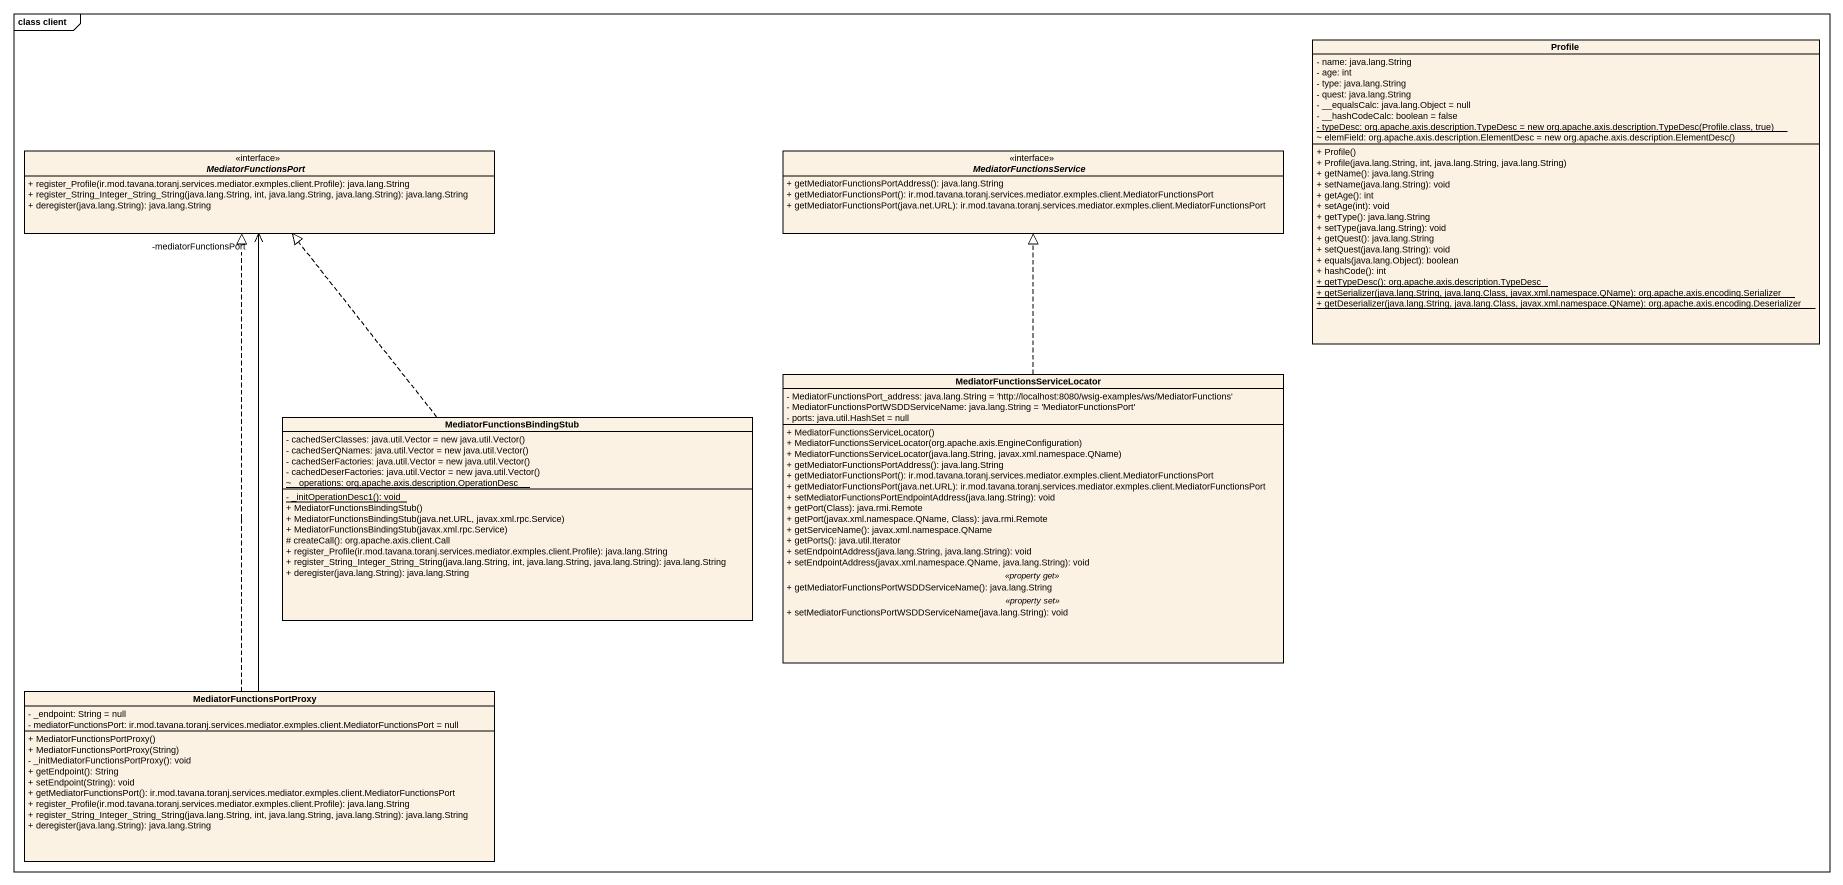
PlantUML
@startuml
mainframe class client
hide circle
hide empty members
skinparam classAttributeIconSize 0
class Profile {
  - name: java.lang.String
  - age: int
  - type: java.lang.String
  - quest: java.lang.String
  - __equalsCalc: java.lang.Object = null
  - __hashCodeCalc: boolean = false
  {static} {field} - typeDesc: org.apache.axis.description.TypeDesc = new org.apache.axis.description.TypeDesc(Profile.class, true)
  {field} ~ elemField: org.apache.axis.description.ElementDesc = new org.apache.axis.description.ElementDesc()
  + Profile()
  + Profile(java.lang.String, int, java.lang.String, java.lang.String)
  + getName(): java.lang.String
  + setName(java.lang.String): void
  + getAge(): int
  + setAge(int): void
  + getType(): java.lang.String
  + setType(java.lang.String): void
  + getQuest(): java.lang.String
  + setQuest(java.lang.String): void
  + equals(java.lang.Object): boolean
  + hashCode(): int
  {static} + getTypeDesc(): org.apache.axis.description.TypeDesc
  {static} + getSerializer(java.lang.String, java.lang.Class, javax.xml.namespace.QName): org.apache.axis.encoding.Serializer
  {static} + getDeserializer(java.lang.String, java.lang.Class, javax.xml.namespace.QName): org.apache.axis.encoding.Deserializer
}
interface MediatorFunctionsPort <<interface>> {
  + register_Profile(ir.mod.tavana.toranj.services.mediator.exmples.client.Profile): java.lang.String
  + register_String_Integer_String_String(java.lang.String, int, java.lang.String, java.lang.String): java.lang.String
  + deregister(java.lang.String): java.lang.String
}
interface MediatorFunctionsService <<interface>> {
  + getMediatorFunctionsPortAddress(): java.lang.String
  + getMediatorFunctionsPort(): ir.mod.tavana.toranj.services.mediator.exmples.client.MediatorFunctionsPort
  + getMediatorFunctionsPort(java.net.URL): ir.mod.tavana.toranj.services.mediator.exmples.client.MediatorFunctionsPort
}
class "MediatorFunctionsServiceLocator" as MediatorFunctionsServiceLoca {
  - MediatorFunctionsPort_address: java.lang.String = 'http://localhost:8080/wsig-examples/ws/MediatorFunctions'
  - MediatorFunctionsPortWSDDServiceName: java.lang.String = 'MediatorFunctionsPort'
  - ports: java.util.HashSet = null
  --
  + MediatorFunctionsServiceLocator()
  + MediatorFunctionsServiceLocator(org.apache.axis.EngineConfiguration)
  + MediatorFunctionsServiceLocator(java.lang.String, javax.xml.namespace.QName)
  + getMediatorFunctionsPortAddress(): java.lang.String
  + getMediatorFunctionsPort(): ir.mod.tavana.toranj.services.mediator.exmples.client.MediatorFunctionsPort
  + getMediatorFunctionsPort(java.net.URL): ir.mod.tavana.toranj.services.mediator.exmples.client.MediatorFunctionsPort
  + setMediatorFunctionsPortEndpointAddress(java.lang.String): void
  + getPort(Class): java.rmi.Remote
  + getPort(javax.xml.namespace.QName, Class): java.rmi.Remote
  + getServiceName(): javax.xml.namespace.QName
  + getPorts(): java.util.Iterator
  + setEndpointAddress(java.lang.String, java.lang.String): void
  + setEndpointAddress(javax.xml.namespace.QName, java.lang.String): void
  .. <<property get>> ..
  + getMediatorFunctionsPortWSDDServiceName(): java.lang.String
  .. <<property set>> ..
  + setMediatorFunctionsPortWSDDServiceName(java.lang.String): void
}
class MediatorFunctionsBindingStub {
  {field} - cachedSerClasses: java.util.Vector = new java.util.Vector()
  {field} - cachedSerQNames: java.util.Vector = new java.util.Vector()
  {field} - cachedSerFactories: java.util.Vector = new java.util.Vector()
  {field} - cachedDeserFactories: java.util.Vector = new java.util.Vector()
  {static} ~ _operations: org.apache.axis.description.OperationDesc
  {static} - _initOperationDesc1(): void
  + MediatorFunctionsBindingStub()
  + MediatorFunctionsBindingStub(java.net.URL, javax.xml.rpc.Service)
  + MediatorFunctionsBindingStub(javax.xml.rpc.Service)
  # createCall(): org.apache.axis.client.Call
  + register_Profile(ir.mod.tavana.toranj.services.mediator.exmples.client.Profile): java.lang.String
  + register_String_Integer_String_String(java.lang.String, int, java.lang.String, java.lang.String): java.lang.String
  + deregister(java.lang.String): java.lang.String
}
class MediatorFunctionsPortProxy {
  - _endpoint: String = null
  - mediatorFunctionsPort: ir.mod.tavana.toranj.services.mediator.exmples.client.MediatorFunctionsPort = null
  + MediatorFunctionsPortProxy()
  + MediatorFunctionsPortProxy(String)
  - _initMediatorFunctionsPortProxy(): void
  + getEndpoint(): String
  + setEndpoint(String): void
  + getMediatorFunctionsPort(): ir.mod.tavana.toranj.services.mediator.exmples.client.MediatorFunctionsPort
  + register_Profile(ir.mod.tavana.toranj.services.mediator.exmples.client.Profile): java.lang.String
  + register_String_Integer_String_String(java.lang.String, int, java.lang.String, java.lang.String): java.lang.String
  + deregister(java.lang.String): java.lang.String
}
MediatorFunctionsServiceLoca .up.|> MediatorFunctionsService
MediatorFunctionsBindingStub .up.|> MediatorFunctionsPort
MediatorFunctionsPortProxy -up-> "-mediatorFunctionsPort" MediatorFunctionsPort
MediatorFunctionsPortProxy .up.|> MediatorFunctionsPort
@enduml
